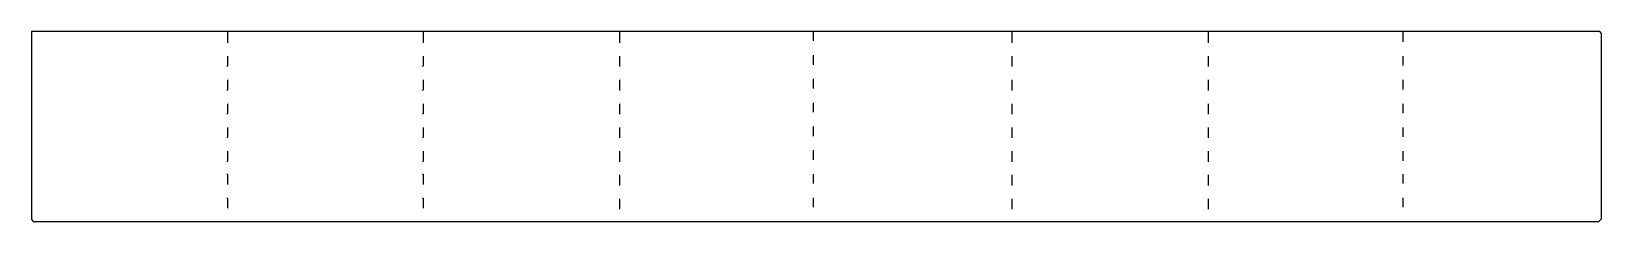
# Model space of a CAD drawing. Extents: x 85 to 1739, y 12 to 212.
import ezdxf

# ---------------------------------------------------------------- set-up
doc = ezdxf.new("R2010")
doc.units = 0
doc.layers.get('0').update_dxf_attribs({"linetype": 'CONTINUOUS'})

msp = doc.modelspace()

# ---------------------------------------------------------------- linework, layer by layer
at = {"color": 250, "linetype": 'CONTINUOUS'}
for points in [[(1736, 12), (1739, 15), (1739, 210), (1737, 212), (85, 212), (85, 14), (87, 12), (1736, 12)], [(909, 202), (909, 212)], [(1118, 200), (1118, 212)], [(1325, 200), (1325, 212)], [(1530, 201), (1530, 212)], [(909, 177), (909, 187)], [(1118, 175), (1118, 186)], [(1325, 175), (1325, 186)], [(1530, 176), (1530, 186)], [(909, 152), (909, 162)], [(1118, 150), (1118, 161)], [(1325, 150), (1325, 161)], [(1530, 151), (1530, 161)], [(909, 127), (909, 137)], [(1118, 125), (1118, 136)], [(1325, 125), (1325, 136)], [(1530, 126), (1530, 136)], [(909, 102), (909, 112)], [(1118, 100), (1118, 111)], [(1325, 100), (1325, 111)], [(1530, 101), (1530, 111)], [(909, 77), (909, 87)], [(1118, 75), (1118, 86)], [(1325, 75), (1325, 86)], [(1530, 76), (1530, 86)], [(909, 52), (909, 62)], [(1118, 50), (1118, 61)], [(1325, 50), (1325, 61)], [(1530, 52), (1530, 62)], [(909, 27), (909, 37)], [(1118, 25), (1118, 36)], [(1325, 25), (1325, 36)], [(1530, 27), (1530, 37)]]:
    msp.add_lwpolyline(points, dxfattribs=at)
at = {"color": 251, "linetype": 'CONTINUOUS'}
for points in [[(292, 200), (292, 212)], [(498, 200), (498, 212)], [(705, 200), (705, 212)], [(705, 175), (705, 186)], [(705, 150), (705, 161)], [(705, 125), (705, 136)], [(705, 100), (705, 111)], [(705, 75), (705, 86)], [(292, 51), (292, 61), (291, 62)], [(498, 51), (498, 61), (497, 62)], [(705, 50), (705, 61)], [(292, 26), (292, 36), (291, 37)], [(498, 26), (498, 36), (497, 37)], [(705, 25), (705, 36)]]:
    msp.add_lwpolyline(points, dxfattribs=at)
at = {"color": 252, "linetype": 'CONTINUOUS'}
for points in [[(291, 175), (292, 176), (292, 186)], [(497, 175), (498, 176), (498, 186)], [(291, 150), (292, 151), (292, 161)], [(497, 150), (498, 151), (498, 161)], [(291, 125), (292, 126), (292, 136)], [(497, 125), (498, 126), (498, 136)], [(291, 100), (292, 101), (292, 111)], [(497, 100), (498, 101), (498, 111)], [(291, 75), (292, 76), (292, 86)], [(497, 75), (498, 76), (498, 86)]]:
    msp.add_lwpolyline(points, dxfattribs=at)

doc.saveas('drawing.dxf')
